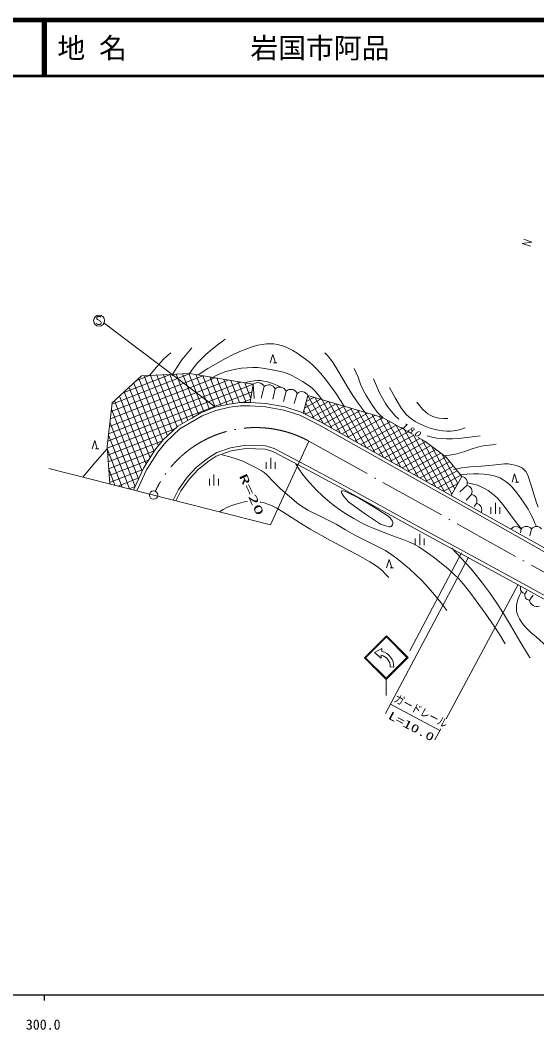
# Model space of a CAD drawing. Units: millimetres, scale not verified. Extents: x 47210 to 687210, y -1152 to 358848.
# Drawn here: x 370921 to 463670, y 177563 to 358848 of the extents above; entities that cross this region are included whole.
import ezdxf
from ezdxf.enums import TextEntityAlignment as Align

# ---------------------------------------------------------------- set-up
doc = ezdxf.new("R2010")
doc.units = ezdxf.units.MM
doc.header["$LTSCALE"] = 1000
doc.linetypes.add('LONG_DASHED_DOTTED', pattern=[15.25, 12, -1.5, 0.25, -1.5])
for name, color, linetype, lineweight in [('M-TTL', 2, 'Continuous', 140), ('M-TTL-BAND', 7, 'Continuous', 25), ('M-TTL-LINE', 7, 'Continuous', 50), ('S-BGD', 7, 'Continuous', 13), ('S-BGD-HTXT', 6, 'Continuous', 13), ('S-BMK', 2, 'LONG_DASHED_DOTTED', 13)]:
    doc.layers.add(name, color=color, linetype=linetype, lineweight=lineweight)
doc.layers.add('M-TTL-TXT', color=7, linetype='Continuous')
doc.styles.add('ＭＳ ゴシック', font='')
doc.styles.get('ＭＳ ゴシック').set_extended_font_data('MS Gothic')

# ---------------------------------------------------------------- blocks, each defined once
blk = doc.blocks.new('BUHIN1')
at = {"color": 7, "linetype": 'Continuous', "lineweight": 13}
blk.add_lwpolyline([(310, 645), (255, 705), (180, 740), (75, 760), (-80, 760), (-210, 725), (-320, 650), (-385, 540), (-390, 425), (-385, 350), (-345, 250), (-275, 195), (270, -120), (330, -210), (370, -335), (360, -455), (325, -550), (255, -640), (100, -685), (-130, -685), (-230, -670), (-325, -625), (-405, -550), (-475, -435)], dxfattribs=at)
blk.add_circle((0, 0), 995, dxfattribs=at)
blk = doc.blocks.new('BUHIN2')
at = {"color": 2, "linetype": 'Continuous', "lineweight": 13}
for radius in [746, 22.5]:
    blk.add_circle((0, 0), radius, dxfattribs=at)
blk = doc.blocks.new('BUHIN4')
at = {"color": 7, "linetype": 'Continuous', "lineweight": 13}
for p, q in [((-800, 205), (-800, -995)), ((0, 1000), (0, -1000)), ((800, 205), (800, -995))]:
    blk.add_line(p, q, dxfattribs=at)
blk = doc.blocks.new('BUHIN6')
at = {"color": 7, "linetype": 'Continuous', "lineweight": 13}
blk.add_line((146, -746), (746, -746), dxfattribs=at)
blk.add_lwpolyline([(-458, -746), (0, 750), (458, -746)], dxfattribs=at)

msp = doc.modelspace()

# ---------------------------------------------------------------- linework, layer by layer
at = {"layer": 'M-TTL'}
msp.add_line((687210, 358848), (47210, 358848), dxfattribs=at)
at = {"layer": 'M-TTL-BAND'}
for p, q in [((47210, 183848), (586210, 183848)), ((375210, 183848), (375210, 182848))]:
    msp.add_line(p, q, dxfattribs=at)
at = {"layer": 'M-TTL-LINE'}
for p, q in [((374960, 358848), (374960, 348848)), ((375460, 358848), (375460, 348848)), ((47210, 348848), (687210, 348848))]:
    msp.add_line(p, q, dxfattribs=at)
at = {"layer": 'S-BGD'}
for p, q in [((462796, 318993), (461340, 319523)), ((461067, 318779), (462796, 318993)), ((462515, 318244), (461067, 318779)), ((386005, 304450), (405772, 289516)), ((386799, 284595), (410510, 293849)), ((386952, 285914), (408259, 294229)), ((387109, 287267), (405949, 294620)), ((387262, 288586), (403698, 295000)), ((387391, 290078), (392711, 294969)), ((387415, 289905), (401446, 295381)), ((389426, 291949), (397823, 295226)), ((395740, 282404), (391331, 293700)), ((391807, 294137), (394119, 295040)), ((396526, 283394), (392195, 294494)), ((392769, 294972), (401319, 295402)), ((397377, 284221), (393173, 294992)), ((398235, 285028), (394324, 295050)), ((399093, 285836), (395474, 295108)), ((400033, 286431), (396625, 295166)), ((400990, 286986), (397775, 295224)), ((401946, 287541), (398926, 295282)), ((402903, 288096), (400076, 295340)), ((403892, 288567), (401227, 295397)), ((401319, 295402), (412774, 293466)), ((404911, 288963), (402474, 295207)), ((405930, 289358), (403730, 294995)), ((407008, 289601), (404986, 294782)), ((408083, 289851), (406242, 294570)), ((409184, 290036), (407498, 294358)), ((410296, 290193), (408754, 294146)), ((411468, 290196), (410010, 293933)), ((412348, 290946), (411266, 293721)), ((386551, 281980), (412548, 292125)), ((386646, 283277), (412762, 293468)), ((394238, 280240), (389604, 292113)), ((394966, 281381), (390468, 292907)), ((412220, 290186), (412774, 293466)), ((412774, 293466), (412938, 290894)), ((414735, 293061), (414184, 291002)), ((416696, 292656), (416271, 290786)), ((418657, 292252), (418195, 290406)), ((386530, 282280), (387440, 290124)), ((392818, 277867), (387878, 290526)), ((393510, 279099), (388741, 291319)), ((408409, 289927), (410421, 290210)), ((410421, 290210), (412220, 290186)), ((410852, 290205), (412320, 290777)), ((412158, 290186), (415025, 289996)), ((420619, 291847), (420092, 290027)), ((422580, 291442), (421694, 288295)), ((421940, 289170), (424863, 290776)), ((422123, 288082), (426265, 290367)), ((422192, 290065), (423713, 287293)), ((422280, 290376), (423651, 291129)), ((422580, 291442), (435991, 287529)), ((422580, 291442), (425312, 286467)), ((423864, 291067), (426875, 285586)), ((425126, 290699), (428410, 284721)), ((429897, 283883), (426348, 290342)), ((392179, 276497), (387308, 288980)), ((401721, 287410), (403357, 288359)), ((403357, 288359), (405880, 289339)), ((406058, 288764), (403618, 287817)), ((405880, 289339), (408409, 289927)), ((408519, 289336), (406058, 288764)), ((410459, 289610), (408519, 289336)), ((412119, 289587), (410459, 289610)), ((414956, 289399), (412119, 289587)), ((418280, 288845), (414956, 289399)), ((415025, 289996), (418424, 289429)), ((421133, 287903), (418280, 288845)), ((418424, 289429), (421362, 288460)), ((421362, 288460), (424822, 286744)), ((421821, 288749), (422211, 288038)), ((423255, 287521), (427671, 289956)), ((424387, 286959), (429077, 289546)), ((425476, 286375), (430483, 289136)), ((427603, 285176), (433295, 288315)), ((427633, 289967), (431459, 283001)), ((428918, 289593), (433022, 282120)), ((430203, 289218), (434585, 281239)), ((430802, 288126), (431889, 288726)), ((431488, 288843), (436148, 280358)), ((432772, 288468), (437711, 279477)), ((391541, 275127), (387039, 286663)), ((399229, 285964), (401721, 287410)), ((403618, 287817), (399589, 285480)), ((424541, 286213), (421133, 287903)), ((424822, 286744), (453686, 270470)), ((426540, 285775), (428318, 286756)), ((428318, 286756), (429146, 287213)), ((434701, 287905), (428666, 284577)), ((429146, 287213), (429974, 287670)), ((429974, 287670), (430802, 288126)), ((431023, 283248), (437371, 286749)), ((433958, 286310), (434786, 286766)), ((434057, 288093), (439274, 278595)), ((434786, 286766), (436079, 287479)), ((435342, 287718), (440837, 277714)), ((435614, 287223), (436079, 287479)), ((435991, 287529), (441359, 284493)), ((436766, 287091), (442400, 276833)), ((386635, 280754), (398692, 285459)), ((399229, 285964), (396610, 283500)), ((399589, 285480), (397053, 283093)), ((453392, 269947), (424541, 286213)), ((425860, 285470), (425889, 285417)), ((429729, 283977), (433958, 286310)), ((432086, 282648), (438432, 286148)), ((433149, 282049), (439494, 285548)), ((434212, 281450), (440555, 284948)), ((438331, 286206), (443963, 275952)), ((439896, 285321), (445526, 275071)), ((386719, 279528), (396481, 283337)), ((386770, 284346), (390101, 275811)), ((395122, 281626), (396610, 283500)), ((397053, 283093), (395611, 281277)), ((435275, 280850), (441612, 284345)), ((436338, 280251), (442678, 283747)), ((437401, 279651), (443713, 283133)), ((441463, 284433), (447089, 274190)), ((442355, 283930), (443546, 283256)), ((443026, 283550), (448418, 273735)), ((443546, 283256), (447405, 280396)), ((386991, 275575), (386530, 282280)), ((389244, 275001), (386558, 281885)), ((386804, 278301), (395055, 281521)), ((393070, 278409), (395122, 281626)), ((395611, 281277), (393597, 278120)), ((404525, 280137), (406235, 281241)), ((408822, 281506), (406101, 280559)), ((406235, 281241), (408674, 282090)), ((408674, 282090), (411412, 282530)), ((411452, 281929), (408822, 281506)), ((411412, 282530), (414986, 282437)), ((414884, 281840), (411452, 281929)), ((416266, 281394), (414884, 281840)), ((414986, 282437), (416500, 281949)), ((420925, 278942), (416266, 281394)), ((416500, 281949), (421206, 279472)), ((438464, 279052), (444630, 282453)), ((439527, 278453), (445547, 281773)), ((440590, 277853), (446464, 281093)), ((444773, 282346), (448966, 274714)), ((446593, 280997), (449510, 275687)), ((386888, 277075), (393986, 279845)), ((402581, 278575), (404525, 280137)), ((404818, 279731), (402921, 278208)), ((406101, 280559), (404818, 279731)), ((421206, 279472), (429258, 275155)), ((441654, 277254), (447388, 280417)), ((442717, 276655), (448053, 279598)), ((447405, 280396), (450212, 276942)), ((386808, 278236), (387941, 275333)), ((392967, 278188), (386972, 275849)), ((391244, 274490), (393070, 278409)), ((393597, 278120), (391836, 274340)), ((400958, 276843), (402581, 278575)), ((402921, 278208), (401345, 276524)), ((428971, 274628), (420925, 278942)), ((443780, 276055), (448719, 278779)), ((444843, 275456), (449384, 277960)), ((388507, 275189), (392250, 276649)), ((390101, 275811), (390547, 274668)), ((399341, 274595), (400958, 276843)), ((401345, 276524), (399768, 274333)), ((445906, 274857), (450049, 277142)), ((446969, 274257), (449487, 275646)), ((450212, 276942), (448293, 273511)), ((390459, 274691), (391533, 275110)), ((398356, 272677), (399341, 274595)), ((399768, 274333), (398853, 272550)), ((442206, 267356), (428971, 274628)), ((429258, 275155), (442494, 267882)), ((451080, 275324), (449841, 274171)), ((451949, 273706), (451006, 272653)), ((452818, 272088), (452399, 271530)), ((453686, 270470), (475992, 257916)), ((475700, 257392), (453392, 269947)), ((460859, 257186), (442206, 267356)), ((442494, 267882), (461148, 257711)), ((460870, 267473), (460754, 266774)), ((462705, 267490), (462419, 266256)), ((450167, 263213), (440898, 245596)), ((461148, 257711), (469277, 253185)), ((468981, 252663), (460859, 257186)), ((461558, 255932), (461888, 256378)), ((462351, 254727), (463011, 255619)), ((436680, 248312), (432728, 244359)), ((432940, 244359), (436680, 248100)), ((440550, 244442), (436680, 248312)), ((436680, 248100), (440338, 244442)), ((435866, 246004), (434502, 245304)), ((434502, 245304), (435700, 244276)), ((435700, 244276), (435734, 244841)), ((435833, 245505), (435866, 246004)), ((432728, 244359), (436597, 240490)), ((436597, 240702), (432940, 244359)), ((436597, 240490), (440550, 244442)), ((440338, 244442), (436597, 240702)), ((437992, 242682), (437361, 242715)), ((436597, 240490), (436597, 237581))]:
    msp.add_line(p, q, dxfattribs=at)
for points in [[(401296, 295389), (402041, 296406), (402837, 297392), (403519, 298119), (404253, 298813), (405375, 299764), (406532, 300666), (407131, 301114), (407733, 301558)], [(398130, 295068), (399022, 296477), (399967, 297858), (400817, 298964), (401717, 300045)], [(402902, 295160), (404630, 296278), (406399, 297351), (407757, 298101), (409150, 298802), (410358, 299351), (411597, 299849), (412590, 300190), (413614, 300477), (414380, 300635), (415155, 300734), (415795, 300758), (416444, 300721), (417108, 300622), (417771, 300463), (418415, 300246), (419037, 299973), (419855, 299534), (420645, 299041), (421726, 298294), (422773, 297497), (423459, 296908), (424107, 296272), (424917, 295387), (425681, 294462), (426650, 293179), (427570, 291862), (428329, 290713), (429077, 289546)], [(394119, 295040), (395371, 296536), (396674, 297997), (397193, 298490), (397751, 298937), (397872, 299024), (397995, 299110)], [(432772, 288468), (431688, 289929), (430647, 291431), (429666, 293009), (428733, 294626), (427954, 295974), (427119, 297297), (426620, 297988), (426076, 298637), (425858, 298868), (425625, 299098)], [(425126, 290699), (424500, 291514), (423826, 292292), (423346, 292751), (422825, 293165), (421610, 293961), (420352, 294712), (419703, 295061), (419030, 295354), (418196, 295620), (417330, 295832), (415876, 296133), (414409, 296376), (413565, 296457), (412706, 296479), (411686, 296442), (410667, 296344), (409624, 296188), (408593, 295974), (407824, 295757), (407076, 295483), (406134, 295052), (405200, 294572)], [(430853, 296307), (431241, 295551), (431580, 294758), (432029, 293504), (432533, 292281), (433018, 291436), (433559, 290616), (434282, 289501), (435048, 288433), (435490, 287978), (435985, 287555), (436032, 287517), (436079, 287479)], [(411266, 293721), (412118, 293949), (412972, 294115), (413505, 294160), (414049, 294145), (414672, 294057), (415300, 293906), (416222, 293600), (417122, 293238), (417487, 293081), (417851, 292922)], [(434357, 294436), (434868, 293186), (435436, 291955), (435945, 290987), (436506, 290050), (437042, 289265), (437634, 288507), (438235, 287832), (438885, 287188)], [(437206, 292915), (438256, 291017), (439367, 289132), (439771, 288574), (440217, 288058), (440672, 287633), (441175, 287246), (441852, 286815), (442574, 286427), (443456, 286021), (444353, 285674), (445182, 285414), (446028, 285211), (446780, 285088), (447538, 285025), (448165, 285028), (448793, 285092), (449479, 285231), (450164, 285431), (450475, 285540), (450793, 285661)], [(442153, 290274), (442663, 289593), (443226, 288945), (443661, 288524), (444131, 288155), (444549, 287901), (445001, 287698), (445540, 287529), (446113, 287415), (446899, 287332), (447718, 287303)], [(444014, 284214), (444848, 283990), (445702, 283823), (446563, 283719), (447439, 283674), (448557, 283689), (449677, 283764), (451595, 283969), (453513, 284209)], [(382151, 276809), (384343, 279354), (386558, 281885)], [(446933, 280654), (448010, 280763), (449083, 280933), (449932, 281151), (450767, 281427), (451900, 281827), (453047, 282169), (454068, 282391), (455103, 282554), (455729, 282629), (456358, 282690)], [(407167, 280832), (408541, 280466), (409903, 280041), (410895, 279655), (411874, 279208), (413045, 278617), (414198, 277967), (414713, 277611), (415199, 277203), (416406, 275939), (417655, 274719), (419250, 273298), (420883, 271926), (421718, 271379), (422587, 270882), (425133, 269640), (427644, 268349), (429322, 267336), (431027, 266378), (433768, 265030), (436480, 263629), (437650, 262844), (438787, 262010), (439825, 261197), (440833, 260332), (441974, 259270), (443073, 258165), (444196, 256944), (445281, 255677), (446424, 254265), (447543, 252833)], [(420415, 279211), (420975, 278268), (421590, 277351), (422253, 276502), (422965, 275689), (424060, 274545), (425196, 273446), (426158, 272590), (427160, 271781), (428321, 270949), (429526, 270160), (430849, 269354), (432201, 268601), (433395, 268024), (434615, 267502), (437187, 266482), (439795, 265513), (440720, 265159), (441627, 264748), (442471, 264278), (443287, 263755), (445062, 262471), (446800, 261141), (447785, 260326), (448736, 259461), (449597, 258571), (450421, 257633), (451620, 256145), (452776, 254615), (454410, 252350), (456004, 250038), (457028, 248474), (458019, 246887)], [(448728, 278194), (450235, 278447), (451747, 278639), (453713, 278752), (455682, 278926), (456769, 279088), (457863, 279190), (458516, 279171), (459169, 279091), (459752, 278973), (460327, 278794), (460718, 278615), (461079, 278384), (461396, 278107), (461675, 277782), (461920, 277385), (462117, 276949), (462792, 274949), (463403, 272949), (463639, 272177), (463935, 271416)], [(449990, 277202), (451162, 277342), (452335, 277422), (453252, 277411), (454179, 277339), (455093, 277221), (456004, 277042), (456527, 276884), (457040, 276666), (457615, 276345), (458168, 275967), (458711, 275527), (459212, 275044), (459837, 274292), (460415, 273503), (461282, 272290), (462096, 271046), (462609, 270118), (463068, 269165), (463333, 268564), (463591, 267959)], [(451149, 275767), (452087, 275578), (453009, 275332), (453664, 275086), (454297, 274785), (454912, 274426), (455501, 274011), (456076, 273531), (456618, 272999), (457323, 272183), (457981, 271329), (459400, 269401), (460860, 267490)], [(406723, 270543), (407362, 270970), (408039, 271349), (408741, 271656), (409467, 271908), (410318, 272152), (411183, 272336), (411759, 272406)], [(413982, 272340), (414093, 272325), (414748, 272179), (415385, 271975), (416149, 271654), (416899, 271274), (418245, 270477), (419556, 269631), (421245, 268533), (422970, 267485), (426631, 265435), (430321, 263437), (432021, 262556), (433705, 261615), (434489, 261117), (435236, 260572), (435890, 260010), (436512, 259395), (436797, 259088), (437075, 258774)], [(448406, 264046), (450111, 262260), (451778, 260428), (452872, 259127), (453921, 257787), (455162, 256090), (456357, 254354), (457686, 252324), (458974, 250247), (460649, 247361), (462382, 244494), (462427, 244427), (462472, 244360)], [(460921, 256258), (460560, 255553), (460256, 254826), (460116, 254336), (460032, 253819), (460011, 253315), (460050, 252803), (460148, 252322), (460304, 251858), (460544, 251351), (460843, 250860), (461270, 250293), (461743, 249763), (462621, 248925), (463530, 248138), (466155, 245814)]]:
    msp.add_lwpolyline(points, dxfattribs=at)
msp.add_lwpolyline([(428566, 274266), (428586, 274099), (428688, 273870), (429034, 273340), (429431, 272842), (429885, 272373), (430351, 271978), (432928, 270158), (435585, 268360), (436311, 268109), (437138, 267892), (437334, 267889), (437511, 267946), (437651, 268066), (437760, 268243), (437820, 268451), (437819, 268659), (437745, 268909), (437610, 269145), (437326, 269480), (436997, 269773), (435153, 270984), (433280, 272140), (431629, 273059), (429589, 274116), (429142, 274286), (428781, 274364), (428653, 274352), (428575, 274292), (428570, 274279)], close=True, dxfattribs=at)
for centre, radius, start, end in [((413603, 292527), 1252, 25.26121, 131.40939), ((415564, 292122), 1252, 25.26121, 131.40939), ((417525, 291717), 1252, 25.26121, 131.40939), ((419486, 291312), 1252, 25.26121, 131.40939), ((421447, 290907), 1252, 25.26121, 131.40939), ((450039, 275807), 1148, 335.10146, 81.36167), ((450908, 274189), 1148, 335.10146, 81.36167), ((451777, 272571), 1148, 335.10146, 81.36167), ((452645, 270953), 1148, 335.10146, 81.36167), ((459959, 266777), 1147, 37.39496, 143.65516), ((461794, 266794), 1147, 37.39496, 143.65516), ((463629, 266810), 1147, 37.39496, 143.65516), ((461614, 256832), 901, 160.1962, 266.45639), ((462406, 255627), 901, 160.1962, 266.45639), ((463698, 254920), 1361, 188.13037, 289.63435), ((435273, 242803), 2090, 357.60504, 77.27209), ((435206, 242789), 2788, 357.80914, 77.00156)]:
    msp.add_arc(centre, radius, start, end, dxfattribs=at)
at = {"layer": 'S-BGD-HTXT'}
for p, q in [((422736, 283272), (415845, 268217)), ((376078, 278358), (415845, 268217)), ((451395, 262415), (436524, 234354)), ((460296, 257533), (447374, 233395)), ((437399, 236005), (446249, 231293)), ((446430, 231632), (445367, 229646))]:
    msp.add_line(p, q, dxfattribs=at)
at = {"layer": 'S-BMK'}
msp.add_line((422736, 283272), (482899, 249735), dxfattribs=at)
msp.add_arc((413205, 265771), 19928, 61.42863, 154.81265, dxfattribs=at)

# ---------------------------------------------------------------- block references
at = {"layer": 'S-BGD'}
for name, p in [('BUHIN1', (385089, 304903)), ('BUHIN6', (416273, 298052)), ('BUHIN6', (384308, 282629)), ('BUHIN4', (415905, 279271)), ('BUHIN6', (459679, 276659)), ('BUHIN4', (405706, 276286)), ('BUHIN4', (456234, 271187)), ('BUHIN4', (442646, 265590)), ('BUHIN6', (437168, 261237))]:
    msp.add_blockref(name, p, dxfattribs=at)
at = {"layer": 'S-BMK'}
msp.add_blockref('BUHIN2', (394865, 273567), dxfattribs=at)

# ---------------------------------------------------------------- texts
at = {"layer": 'M-TTL-BAND', "style": 'ＭＳ ゴシック'}
msp.add_text('300.0', height=1833, dxfattribs=at).set_placement((375054, 177043), align=Align.BOTTOM_CENTER)
at = {"layer": 'M-TTL-TXT', "style": 'ＭＳ ゴシック'}
for s, p in [('地 名', (377589, 353848)), ('岩国市阿品', (412233, 353848))]:
    msp.add_text(s, height=3666, dxfattribs=at).set_placement(p, align=Align.MIDDLE_LEFT)
at = {"layer": 'S-BGD', "insert": (439178, 285768), "char_height": 1100, "attachment_point": 7, "rotation": 329.7, "style": 'ＭＳ ゴシック'}
msp.add_mtext('\\T1.33;\\W1.35;\\Q15;180', dxfattribs=at)
at = {"layer": 'S-BGD-HTXT', "style": 'ＭＳ ゴシック'}
for s, rotation, width, p in [('R=20', 294.2, 2, (409765, 276844)), ('ガードレール', 332.6, 0.85, (437682, 236166)), ('L=10.0', 332.1, 1.5, (436641, 233115))]:
    msp.add_text(s, height=1466, rotation=rotation, dxfattribs=dict(at, width=width)).set_placement(p, align=Align.BOTTOM_LEFT)

doc.saveas('drawing.dxf')
